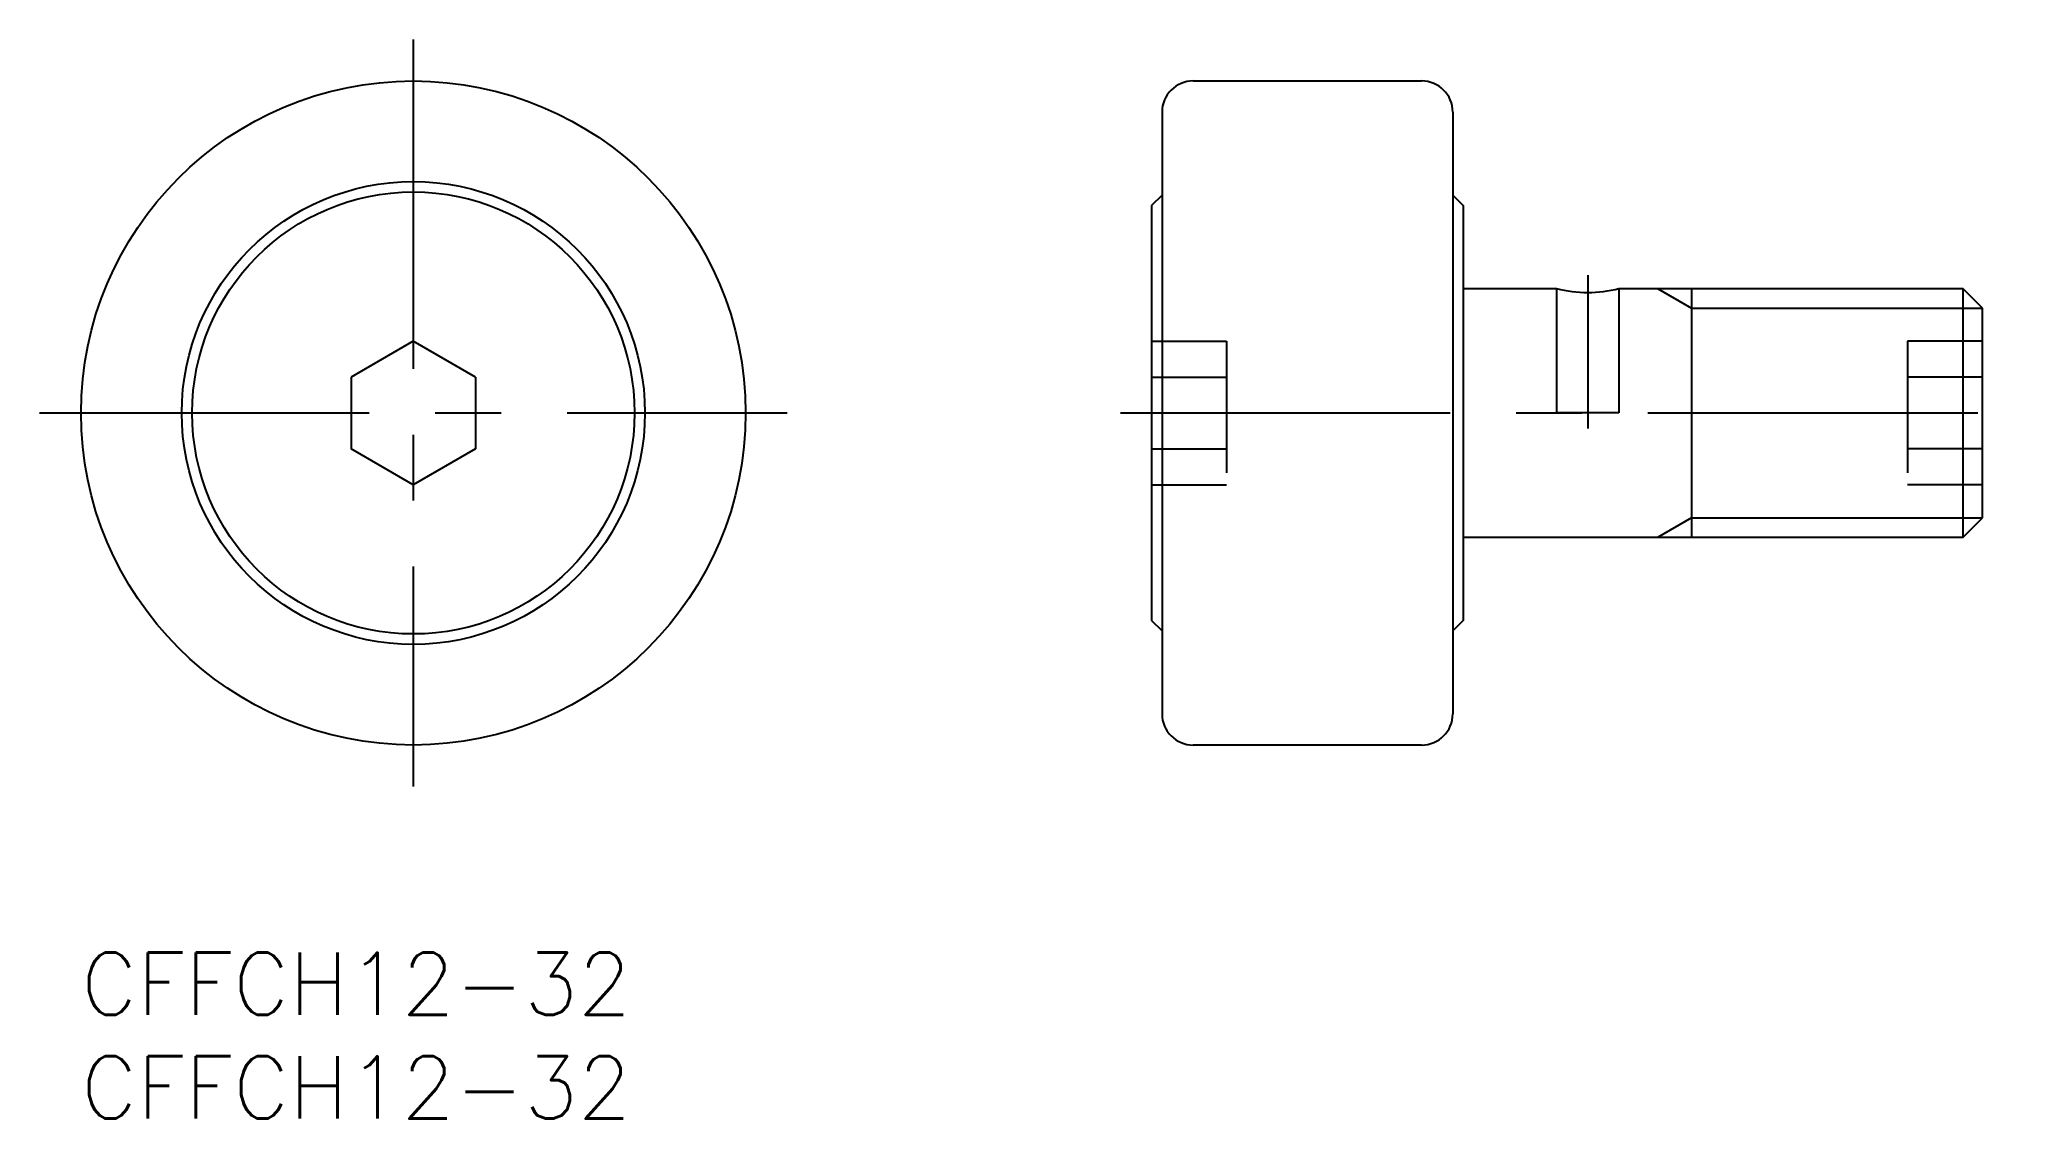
# Model space of a CAD drawing. Extents: x -2 to 93, y -8 to 44.
import ezdxf

# ---------------------------------------------------------------- set-up
doc = ezdxf.new("R2010")
doc.units = 0
doc.header["$LTSCALE"] = 0.5
doc.linetypes.add('CENTER', pattern=[50.8, 31.75, -6.35, 6.35, -6.35])
doc.linetypes.add('DASHED', pattern=[19.05, 12.7, -6.35])
for name, color, linetype in [('MSM_CENTER', 1, 'CENTER'), ('MSM_CONTINUOUS', 7, 'CONTINUOUS'), ('MSM_DASHED', 4, 'DASHED'), ('MSM_NARROW', 5, 'CONTINUOUS'), ('MSM_PART_NUMBER', 7, 'CONTINUOUS')]:
    doc.layers.add(name, color=color, linetype=linetype)
doc.styles.get("Standard").update_dxf_attribs({"font": 'txt.shx', "height": 3, "bigfont": 'bigfont.shx'})

# ---------------------------------------------------------------- blocks, each defined once
blk = doc.blocks.new('*U13')
at = {"layer": 'MSM_PART_NUMBER'}
blk.add_text('CFFCH12-32', height=3, dxfattribs=at).set_placement((0, -3))
blk = doc.blocks.new('*U14')
at = {"layer": 'MSM_PART_NUMBER'}
blk.add_text('CFFCH12-32', height=3, dxfattribs=at).set_placement((0, -8))

msp = doc.modelspace()

# ---------------------------------------------------------------- linework, layer by layer
at = {"layer": 'MSM_CENTER'}
for p, q in [((16, 44), (16, 8)), ((72.549, 32.646), (72.549, 25.25)), ((-2, 26), (34, 26)), ((50.049, 26), (93.049, 26))]:
    msp.add_line(p, q, dxfattribs=at)
at = {"layer": 'MSM_CONTINUOUS'}
for p, q in [((53.549, 42), (64.549, 42)), ((52.049, 40.5), (52.049, 11.5)), ((66.049, 40.5), (66.049, 11.5)), ((52.049, 36.5), (51.549, 36)), ((66.049, 36.5), (66.549, 36)), ((51.549, 36), (51.549, 16)), ((66.549, 36), (66.549, 16)), ((66.549, 32), (71.049, 32)), ((74.049, 32), (90.602, 32)), ((77.549, 32), (77.549, 20)), ((91.549, 31.053), (90.602, 32)), ((90.602, 32), (90.602, 20)), ((91.549, 20.947), (91.549, 31.053)), ((16, 29.464), (13, 27.732)), ((19, 27.732), (16, 29.464)), ((13, 27.732), (13, 24.268)), ((19, 27.732), (19, 24.268)), ((16, 22.536), (13, 24.268)), ((19, 24.268), (16, 22.536)), ((90.602, 20), (91.549, 20.947)), ((90.602, 20), (66.549, 20)), ((51.549, 16), (52.049, 15.5)), ((66.549, 16), (66.049, 15.5)), ((64.549, 10), (53.549, 10))]:
    msp.add_line(p, q, dxfattribs=at)
for radius in [16, 11.15, 10.65]:
    msp.add_circle((16, 26), radius, dxfattribs=at)
for centre, radius, start, end in [((53.549, 40.5), 1.5, 90, 180), ((64.549, 40.5), 1.5, 0, 90), ((72.549, 37.809), 6, 255.52249, 284.47751), ((53.549, 11.5), 1.5, 180, 270), ((64.549, 11.5), 1.5, 270, 360)]:
    msp.add_arc(centre, radius, start, end, dxfattribs=at)
at = {"layer": 'MSM_DASHED'}
for p, q in [((71.049, 32), (71.049, 26)), ((74.049, 32), (74.049, 26)), ((51.549, 29.464), (55.149, 29.464)), ((55.149, 29.464), (55.149, 22.536)), ((87.949, 29.464), (87.949, 22.536)), ((91.549, 29.464), (87.949, 29.464)), ((51.549, 27.732), (55.149, 27.732)), ((91.549, 27.732), (87.949, 27.732)), ((74.049, 26), (71.049, 26)), ((51.549, 24.268), (55.149, 24.268)), ((91.549, 24.268), (87.949, 24.268)), ((51.549, 22.536), (55.149, 22.536)), ((91.549, 22.536), (87.949, 22.536))]:
    msp.add_line(p, q, dxfattribs=at)
at = {"layer": 'MSM_NARROW'}
for p, q in [((75.909, 32), (77.549, 31.053)), ((77.549, 31.053), (91.549, 31.053)), ((77.549, 20.947), (75.909, 20)), ((77.549, 20.947), (91.549, 20.947))]:
    msp.add_line(p, q, dxfattribs=at)

# ---------------------------------------------------------------- block references
at = {"layer": 'MSM_CONTINUOUS'}
for name in ['*U13', '*U14']:
    msp.add_blockref(name, (0, 0), dxfattribs=at)

doc.saveas('drawing.dxf')
